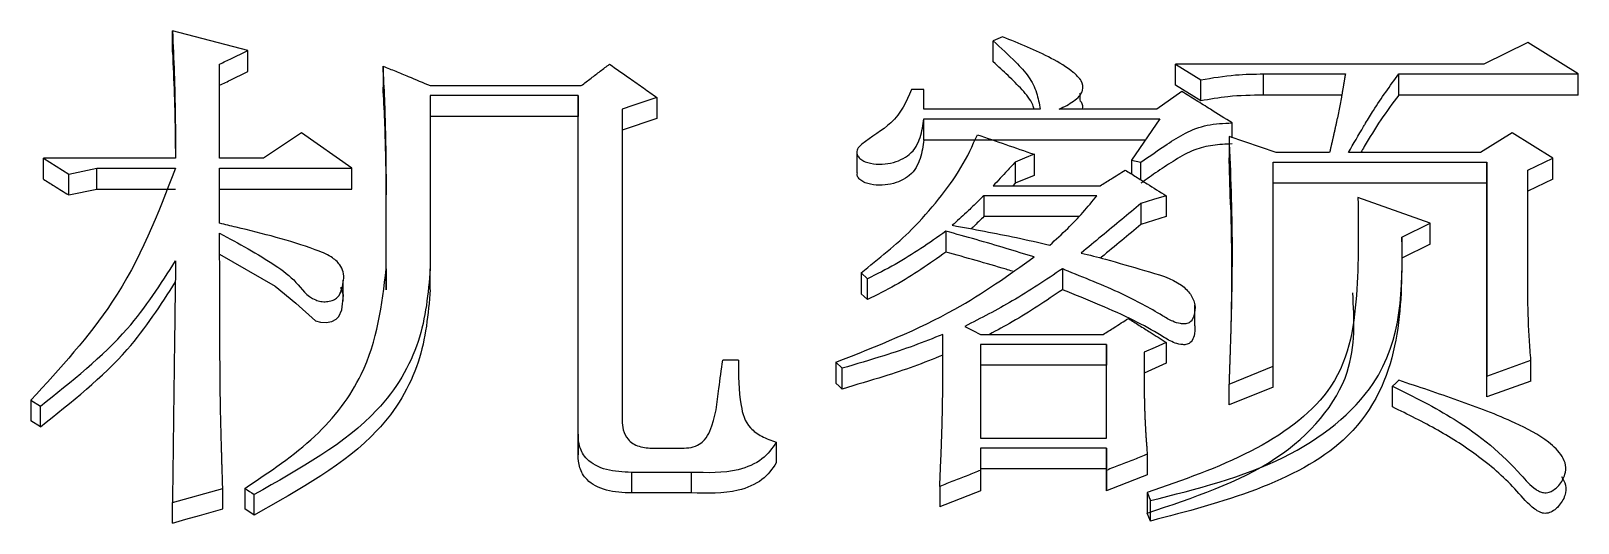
# Model space of a CAD drawing. Header units: millimetres. Extents: x 2180 to 4616, y 795 to 2518.
# Drawn here: x 2636.12 to 2641.45, y 2268.14 to 2269.83 of the extents above; entities that cross this region are included whole.
import ezdxf

# ---------------------------------------------------------------- set-up
doc = ezdxf.new("R2010")
doc.units = ezdxf.units.MM

msp = doc.modelspace()

# ---------------------------------------------------------------- linework, layer by layer
at = {"color": 7, "linetype": 'Continuous', "lineweight": 25}
for p, q in [((2636.8696, 2269.7635), (2636.61, 2269.8306)), ((2636.61, 2269.7578), (2636.61, 2269.8306)), ((2639.4657, 2269.8104), (2639.4333, 2269.797)), ((2639.4333, 2269.7242), (2639.4333, 2269.797)), ((2641.2722, 2269.7903), (2641.1208, 2269.7164)), ((2641.4453, 2269.6827), (2641.2722, 2269.7903)), ((2636.7722, 2269.3926), (2636.7722, 2269.7164)), ((2636.8696, 2269.6907), (2636.8696, 2269.7635)), ((2640.0607, 2269.7164), (2640.1472, 2269.6625)), ((2640.0607, 2269.6437), (2640.0607, 2269.7164)), ((2637.3347, 2269.7097), (2637.3347, 2269.637)), ((2639.7322, 2269.6627), (2639.7322, 2269.6641)), ((2640.1472, 2269.5899), (2640.1472, 2269.6625)), ((2640.3636, 2269.6827), (2640.6448, 2269.6827)), ((2640.3636, 2269.6101), (2640.3636, 2269.6827)), ((2640.8287, 2269.6827), (2641.4453, 2269.6827)), ((2640.8287, 2269.6101), (2640.8287, 2269.6827)), ((2641.4453, 2269.6101), (2641.4453, 2269.6827)), ((2637.497, 2269.6424), (2638.0162, 2269.6424)), ((2637.497, 2269.6087), (2637.497, 2269.0121)), ((2638.0054, 2269.6087), (2637.497, 2269.6087)), ((2638.0054, 2268.4431), (2638.0054, 2269.6087)), ((2638.0054, 2269.6087), (2638.0054, 2269.5361)), ((2639.1953, 2269.6289), (2639.152, 2269.6289)), ((2639.1953, 2269.5615), (2639.1953, 2269.6289)), ((2639.7322, 2269.5915), (2639.7322, 2269.616)), ((2640.0823, 2269.6221), (2639.9958, 2269.5615)), ((2640.1472, 2269.5899), (2640.0607, 2269.6437)), ((2640.6325, 2269.6101), (2640.3636, 2269.6101)), ((2641.4453, 2269.6101), (2640.8287, 2269.6101)), ((2638.1568, 2269.5615), (2638.1569, 2268.4913)), ((2638.2758, 2269.6019), (2638.2758, 2269.5294)), ((2639.5955, 2269.5615), (2639.1953, 2269.5615)), ((2639.9958, 2269.5615), (2639.6604, 2269.5615)), ((2638.0054, 2269.5361), (2637.497, 2269.5361)), ((2638.0054, 2268.372), (2638.0054, 2269.5361)), ((2638.2758, 2269.5294), (2638.1568, 2269.489)), ((2639.1953, 2269.4553), (2639.1953, 2269.5277)), ((2640.0066, 2269.5277), (2639.9092, 2269.3858)), ((2640.2554, 2269.4633), (2640.2554, 2269.5142)), ((2637.0535, 2269.4805), (2636.9237, 2269.3926)), ((2637.2266, 2269.3587), (2637.0535, 2269.4805)), ((2639.9569, 2269.4553), (2639.1953, 2269.4553)), ((2640.4068, 2269.4128), (2640.2446, 2269.4669)), ((2640.2446, 2269.4669), (2640.2446, 2269.3946)), ((2641.2181, 2269.4804), (2641.11, 2269.4128)), ((2641.3588, 2269.3925), (2641.2181, 2269.4804)), ((2636.1665, 2269.3926), (2636.253, 2269.3384)), ((2636.6208, 2269.3926), (2636.1665, 2269.3926)), ((2636.1665, 2269.3203), (2636.1665, 2269.3926)), ((2636.9237, 2269.3926), (2636.7722, 2269.3926)), ((2638.9643, 2269.4151), (2638.9643, 2269.3424)), ((2639.5739, 2269.4061), (2639.5739, 2269.3338)), ((2640.2493, 2269.2324), (2640.2446, 2269.3946)), ((2640.5907, 2269.4128), (2640.4068, 2269.4128)), ((2641.11, 2269.4128), (2640.6556, 2269.4128)), ((2641.2722, 2269.3519), (2641.3588, 2269.3925)), ((2641.3588, 2269.3203), (2641.3588, 2269.3925)), ((2636.253, 2269.3384), (2636.3504, 2269.3587)), ((2636.3504, 2269.3587), (2636.6208, 2269.3587)), ((2636.3504, 2269.2865), (2636.3504, 2269.3587)), ((2636.7722, 2269.3587), (2637.2266, 2269.3587)), ((2636.7722, 2269.1687), (2636.7722, 2269.3587)), ((2637.2266, 2269.2865), (2637.2266, 2269.3587)), ((2639.509, 2269.379), (2639.509, 2269.3068)), ((2639.9092, 2269.3858), (2639.9092, 2269.3383)), ((2639.9092, 2269.3858), (2639.9417, 2269.379)), ((2640.396, 2269.379), (2641.1316, 2269.379)), ((2640.396, 2268.6769), (2640.396, 2269.379)), ((2641.1316, 2269.379), (2641.1316, 2268.6426)), ((2641.1316, 2269.3067), (2641.1316, 2269.379)), ((2641.2722, 2268.937), (2641.2722, 2269.3519)), ((2636.253, 2269.2662), (2636.253, 2269.3384)), ((2636.253, 2269.2662), (2636.3504, 2269.2865)), ((2636.3504, 2269.2865), (2636.6208, 2269.2865)), ((2636.7722, 2269.2865), (2637.2266, 2269.2865)), ((2637.3456, 2269.0121), (2637.3455, 2269.3384)), ((2637.3455, 2269.3384), (2637.3455, 2269.2662)), ((2639.4333, 2269.2977), (2639.8011, 2269.2977)), ((2639.509, 2269.3068), (2639.5005, 2269.2977)), ((2639.5739, 2269.3338), (2639.509, 2269.3068)), ((2641.1316, 2269.3067), (2640.396, 2269.3067)), ((2641.1316, 2268.5713), (2641.1316, 2269.3067)), ((2641.3588, 2269.3203), (2641.2722, 2269.2797)), ((2637.3456, 2268.9403), (2637.3455, 2269.2662)), ((2639.7903, 2269.2638), (2639.4008, 2269.2638)), ((2639.4008, 2269.2638), (2639.4008, 2269.1917)), ((2639.9417, 2269.2366), (2639.9417, 2269.1646)), ((2640.0282, 2269.2638), (2640.0282, 2269.1917)), ((2640.9369, 2269.1687), (2640.6881, 2269.257)), ((2639.728, 2269.1917), (2639.4008, 2269.1917)), ((2640.0282, 2269.1917), (2639.9417, 2269.1646)), ((2639.271, 2269.1415), (2639.271, 2269.0695)), ((2640.8395, 2269.1211), (2640.9369, 2269.1687)), ((2640.9369, 2269.0967), (2640.9369, 2269.1687)), ((2640.8395, 2269.1211), (2640.8395, 2269.0492)), ((2640.9369, 2269.0967), (2640.8395, 2269.0492)), ((2637.1972, 2268.9008), (2637.1972, 2268.9733)), ((2637.3456, 2269.0121), (2637.3456, 2268.9403)), ((2637.497, 2268.9403), (2637.497, 2269.0121)), ((2638.979, 2268.9985), (2639.0006, 2268.978)), ((2639.0006, 2268.9063), (2639.0006, 2268.978)), ((2640.1268, 2268.8158), (2640.1268, 2268.8882)), ((2639.39, 2268.7866), (2639.8119, 2268.7866)), ((2640.0282, 2268.7592), (2640.0282, 2268.6877)), ((2639.2602, 2268.7012), (2639.2602, 2268.7151)), ((2639.39, 2268.7523), (2639.39, 2268.4293)), ((2639.8227, 2268.7523), (2639.39, 2268.7523)), ((2639.8227, 2268.4293), (2639.8227, 2268.7523)), ((2639.8227, 2268.7523), (2639.8227, 2268.6809)), ((2638.5571, 2268.6975), (2638.503, 2268.6975)), ((2638.8924, 2268.6906), (2638.9141, 2268.67)), ((2638.8924, 2268.6906), (2638.8924, 2268.6193)), ((2638.9141, 2268.5987), (2638.9141, 2268.67)), ((2639.8227, 2268.6809), (2639.39, 2268.6809)), ((2639.8227, 2268.4293), (2639.8227, 2268.6809)), ((2640.0282, 2268.6877), (2639.9525, 2268.6535)), ((2640.2446, 2268.6151), (2640.396, 2268.6769)), ((2640.396, 2268.6056), (2640.396, 2268.6769)), ((2641.1316, 2268.6426), (2641.2831, 2268.6975)), ((2641.2831, 2268.6261), (2641.2831, 2268.6975)), ((2640.2446, 2268.5438), (2640.2446, 2268.6151)), ((2640.396, 2268.6056), (2640.2446, 2268.5438)), ((2640.8071, 2268.5369), (2640.8071, 2268.6082)), ((2641.1316, 2268.5713), (2641.1316, 2268.6426)), ((2641.2831, 2268.6261), (2641.1316, 2268.5713)), ((2636.1232, 2268.5601), (2636.1556, 2268.5395)), ((2636.1232, 2268.5601), (2636.1232, 2268.4889)), ((2636.1556, 2268.4684), (2636.1232, 2268.4889)), ((2636.1556, 2268.4684), (2636.1556, 2268.5395)), ((2638.0054, 2268.4431), (2638.0054, 2268.372)), ((2638.265, 2268.3948), (2638.3624, 2268.3948)), ((2638.6869, 2268.4155), (2638.6869, 2268.3445)), ((2639.39, 2268.4293), (2639.8227, 2268.4293)), ((2639.8227, 2268.3948), (2639.39, 2268.3948)), ((2639.39, 2268.3948), (2639.39, 2268.3188)), ((2639.8227, 2268.3188), (2639.8227, 2268.3948)), ((2639.8227, 2268.3948), (2639.8227, 2268.3238)), ((2639.9633, 2268.3741), (2639.9633, 2268.3031)), ((2641.389, 2268.368), (2641.389, 2268.3689)), ((2638.3948, 2268.3119), (2638.1893, 2268.3119)), ((2638.1893, 2268.3119), (2638.1893, 2268.2411)), ((2638.3948, 2268.3119), (2638.3948, 2268.2411)), ((2639.8227, 2268.3238), (2639.39, 2268.3238)), ((2639.39, 2268.3188), (2639.39, 2268.248)), ((2639.8227, 2268.248), (2639.8227, 2268.3238)), ((2639.8227, 2268.3188), (2639.8227, 2268.248)), ((2636.61, 2268.2082), (2636.7831, 2268.2566)), ((2636.7831, 2268.1859), (2636.7831, 2268.2566)), ((2636.8912, 2268.1651), (2636.8912, 2268.2359)), ((2638.3948, 2268.2411), (2638.1893, 2268.2411)), ((2639.2494, 2268.2635), (2639.2494, 2268.1928)), ((2636.61, 2268.1375), (2636.61, 2268.2082)), ((2636.8912, 2268.1651), (2636.8588, 2268.1859)), ((2639.9742, 2268.1444), (2639.9633, 2268.172)), ((2639.9742, 2268.1444), (2639.9742, 2268.2151))]:
    msp.add_line(p, q, dxfattribs=at)
at = {"color": 7, "linetype": 'Continuous', "lineweight": 25, "flags": 128}
for points in [[(2641.1208, 2269.7164), (2640.7004, 2269.7164), (2640.0607, 2269.7164)], [(2638.2758, 2269.6019), (2638.231, 2269.5867), (2638.1939, 2269.5741), (2638.1568, 2269.5615)], [(2639.1953, 2269.5277), (2639.601, 2269.5277), (2640.0066, 2269.5277)], [(2639.5739, 2269.4061), (2639.5415, 2269.3925), (2639.509, 2269.379)], [(2639.9417, 2269.318), (2639.9417, 2269.3317), (2639.9417, 2269.3553), (2639.9417, 2269.379)], [(2640.0282, 2269.2638), (2639.985, 2269.2502), (2639.9417, 2269.2366)], [(2636.7723, 2269.0628), (2636.9631, 2268.9522), (2637.0347, 2268.8942), (2637.1019, 2268.8338), (2637.1195, 2268.8285), (2637.1386, 2268.8275), (2637.1578, 2268.8311), (2637.1733, 2268.839), (2637.1827, 2268.8487), (2637.1923, 2268.8708), (2637.1981, 2268.9212), (2637.1897, 2268.9485), (2637.1897, 2268.9485)], [(2638.979, 2268.9985), (2638.979, 2268.9723), (2638.979, 2268.9495), (2638.979, 2268.9267)], [(2639.6713, 2269.0121), (2639.6713, 2268.9802), (2639.6713, 2268.9603), (2639.6713, 2268.9404)], [(2639.0006, 2268.9063), (2638.9898, 2268.9165), (2638.979, 2268.9267)], [(2639.3359, 2268.814), (2639.363, 2268.8003), (2639.39, 2268.7866)], [(2640.0282, 2268.7592), (2639.9904, 2268.742), (2639.9525, 2268.7249)], [(2638.9141, 2268.5987), (2638.9032, 2268.609), (2638.8924, 2268.6193)], [(2640.8287, 2268.6288), (2640.8179, 2268.6185), (2640.8071, 2268.6082)], [(2636.8588, 2268.2567), (2636.8669, 2268.2515), (2636.875, 2268.2463), (2636.8831, 2268.2411), (2636.8912, 2268.2359)], [(2636.8588, 2268.2567), (2636.8588, 2268.2257), (2636.8588, 2268.2058), (2636.8588, 2268.1859)], [(2639.9633, 2268.2428), (2639.9633, 2268.214), (2639.9633, 2268.193), (2639.9633, 2268.172)], [(2636.61, 2268.1375), (2636.6565, 2268.1505), (2636.703, 2268.1635), (2636.7831, 2268.1859)]]:
    msp.add_lwpolyline(points, dxfattribs=at)
at = {"color": 7, "linetype": 'Continuous', "lineweight": 25}
for points, knots in [([(2636.61, 2269.8306), (2636.6123, 2269.782), (2636.6169, 2269.685), (2636.6199, 2269.5389), (2636.6205, 2269.4414), (2636.6208, 2269.3926)], [0, 0, 0, 0, 0.334125, 0.667044, 1, 1, 1, 1]), ([(2639.4333, 2269.797), (2639.4598, 2269.7727), (2639.5033, 2269.7327), (2639.5579, 2269.6742), (2639.5847, 2269.6186), (2639.5919, 2269.5805), (2639.5955, 2269.5615)], [0, 0, 0, 0, 0.3446396, 0.5657566, 0.7835326, 1, 1, 1, 1]), ([(2639.6604, 2269.5615), (2639.6778, 2269.57), (2639.7119, 2269.5867), (2639.7464, 2269.622), (2639.7392, 2269.6609), (2639.6988, 2269.6985), (2639.61, 2269.752), (2639.5231, 2269.7872), (2639.4657, 2269.8104)], [0, 0, 0, 0, 0.121784, 0.238894, 0.329996, 0.425945, 0.621085, 1, 1, 1, 1]), ([(2636.61, 2269.7578), (2636.6123, 2269.7092), (2636.6169, 2269.6122), (2636.6195, 2269.4904), (2636.62, 2269.4172), (2636.6202, 2269.3926)], [0, 0, 0, 0, 0.400506, 0.798788, 1, 1, 1, 1]), ([(2636.7722, 2269.7164), (2636.7859, 2269.723), (2636.8089, 2269.7341), (2636.8413, 2269.7498), (2636.8602, 2269.7589), (2636.8696, 2269.7635)], [0, 0, 0, 0, 0.419956, 0.709979, 1, 1, 1, 1]), ([(2638.0162, 2269.6424), (2638.0275, 2269.651), (2638.0494, 2269.6676), (2638.0818, 2269.6923), (2638.103, 2269.7084), (2638.1136, 2269.7164)], [0, 0, 0, 0, 0.34784, 0.673919, 1, 1, 1, 1]), ([(2638.1136, 2269.7164), (2638.1371, 2269.6998), (2638.1759, 2269.6725), (2638.23, 2269.6343), (2638.2605, 2269.6127), (2638.2758, 2269.6019)], [0, 0, 0, 0, 0.434497, 0.717248, 1, 1, 1, 1]), ([(2639.5738, 2269.5615), (2639.5725, 2269.5663), (2639.5662, 2269.5903), (2639.5329, 2269.6289), (2639.4852, 2269.6772), (2639.4506, 2269.7085), (2639.4333, 2269.7242)], [0, 0, 0, 0, 0.076897, 0.381334, 0.690062, 1, 1, 1, 1]), ([(2636.7722, 2269.6437), (2636.7859, 2269.6503), (2636.8089, 2269.6614), (2636.8414, 2269.6771), (2636.8602, 2269.6862), (2636.8696, 2269.6907)], [0, 0, 0, 0, 0.420135, 0.710066, 1, 1, 1, 1]), ([(2637.3455, 2269.3384), (2637.3452, 2269.3859), (2637.3445, 2269.4718), (2637.3405, 2269.5955), (2637.3366, 2269.6716), (2637.3347, 2269.7097)], [0, 0, 0, 0, 0.382976, 0.691466, 1, 1, 1, 1]), ([(2637.3347, 2269.7097), (2637.3491, 2269.7037), (2637.378, 2269.6918), (2637.4321, 2269.6693), (2637.4717, 2269.6529), (2637.497, 2269.6424)], [0, 0, 0, 0, 0.266473, 0.532946, 1, 1, 1, 1]), ([(2640.1472, 2269.6625), (2640.187, 2269.6692), (2640.2581, 2269.6812), (2640.3313, 2269.6823), (2640.3636, 2269.6827)], [0, 0, 0, 0, 0.558835, 1, 1, 1, 1]), ([(2640.6448, 2269.6827), (2640.6445, 2269.6808), (2640.6438, 2269.6768), (2640.643, 2269.6719), (2640.6422, 2269.6669), (2640.6415, 2269.663), (2640.6409, 2269.659), (2640.6402, 2269.6551), (2640.6396, 2269.6511), (2640.6387, 2269.6462), (2640.6381, 2269.6422), (2640.6372, 2269.6373), (2640.6364, 2269.6323), (2640.6354, 2269.6264), (2640.6343, 2269.6205), (2640.6333, 2269.6145), (2640.6322, 2269.6086), (2640.6301, 2269.5968), (2640.6254, 2269.5711), (2640.6202, 2269.5454), (2640.616, 2269.5256), (2640.6143, 2269.5177), (2640.6126, 2269.5099), (2640.6105, 2269.5), (2640.6087, 2269.4921), (2640.607, 2269.4842), (2640.6057, 2269.4783), (2640.6046, 2269.4733), (2640.6034, 2269.4684), (2640.6026, 2269.4645), (2640.6017, 2269.4605), (2640.6008, 2269.4566), (2640.5999, 2269.4526), (2640.5987, 2269.4477), (2640.5978, 2269.4437), (2640.5967, 2269.4388), (2640.5958, 2269.4349), (2640.5949, 2269.4309), (2640.594, 2269.427), (2640.5931, 2269.423), (2640.5919, 2269.418), (2640.5912, 2269.4149), (2640.5907, 2269.4128)], [0, 0, 0, 0, 0.021952, 0.043903, 0.054879, 0.07683, 0.087806, 0.098782, 0.120733, 0.131709, 0.15366, 0.164636, 0.186587, 0.208539, 0.23049, 0.252442, 0.274393, 0.296345, 0.384151, 0.559767, 0.581718, 0.60367, 0.647573, 0.669524, 0.713427, 0.735378, 0.75733, 0.779281, 0.790257, 0.812208, 0.823184, 0.83416, 0.856111, 0.867087, 0.889038, 0.900014, 0.921966, 0.932941, 0.943917, 0.965868, 0.976844, 1, 1, 1, 1]), ([(2640.6556, 2269.4128), (2640.6729, 2269.4426), (2640.6923, 2269.4761), (2640.721, 2269.5242), (2640.758, 2269.5856), (2640.7986, 2269.6413), (2640.8287, 2269.6827)], [0, 0, 0, 0, 0.325176, 0.365823, 0.528414, 1, 1, 1, 1]), ([(2637.3455, 2269.2662), (2637.3452, 2269.3137), (2637.3445, 2269.3995), (2637.3405, 2269.5231), (2637.3366, 2269.599), (2637.3347, 2269.637)], [0, 0, 0, 0, 0.383474, 0.691715, 1, 1, 1, 1]), ([(2639.152, 2269.6289), (2639.1343, 2269.5879), (2639.1021, 2269.5138), (2639.0056, 2269.4632), (2638.9642, 2269.4255), (2638.9634, 2269.4076), (2638.9717, 2269.3939), (2638.9843, 2269.3839), (2639.0075, 2269.3748), (2639.0411, 2269.3708), (2639.0812, 2269.3747), (2639.1169, 2269.3866), (2639.1602, 2269.4132), (2639.1856, 2269.4644), (2639.1921, 2269.5067), (2639.1953, 2269.5277)], [0, 0, 0, 0, 0.230991, 0.417984, 0.453958, 0.487906, 0.511162, 0.535138, 0.560232, 0.612084, 0.662769, 0.713245, 0.762331, 0.881446, 1, 1, 1, 1]), ([(2640.2554, 2269.5142), (2640.2304, 2269.5298), (2640.1891, 2269.5556), (2640.1314, 2269.5915), (2640.0987, 2269.6119), (2640.0823, 2269.6221)], [0, 0, 0, 0, 0.432629, 0.716314, 1, 1, 1, 1]), ([(2640.3636, 2269.6101), (2640.3225, 2269.6093), (2640.2493, 2269.6079), (2640.1784, 2269.5954), (2640.1472, 2269.5899)], [0, 0, 0, 0, 0.5610854, 1, 1, 1, 1]), ([(2640.8287, 2269.6101), (2640.8076, 2269.5817), (2640.7645, 2269.5238), (2640.7242, 2269.4569), (2640.7021, 2269.4195), (2640.6982, 2269.4128)], [0, 0, 0, 0, 0.4424507, 0.9005553, 1, 1, 1, 1]), ([(2639.7316, 2269.5907), (2639.7331, 2269.5893), (2639.7415, 2269.5809), (2639.7404, 2269.5703), (2639.7395, 2269.5615)], [0, 0, 0, 0, 0.171263, 1, 1, 1, 1]), ([(2639.9417, 2269.379), (2639.9716, 2269.3999), (2640.021, 2269.4345), (2640.0929, 2269.4808), (2640.1687, 2269.5104), (2640.2263, 2269.5129), (2640.2554, 2269.5142)], [0, 0, 0, 0, 0.334385, 0.552202, 0.773272, 1, 1, 1, 1]), ([(2639.1953, 2269.4553), (2639.1921, 2269.4342), (2639.1856, 2269.3921), (2639.1602, 2269.3409), (2639.1169, 2269.3144), (2639.0812, 2269.3025), (2639.0411, 2269.2986), (2639.0076, 2269.3026), (2638.9842, 2269.3116), (2638.972, 2269.3217), (2638.9643, 2269.3325), (2638.9656, 2269.3398), (2638.9661, 2269.3429)], [0, 0, 0, 0, 0.223965, 0.44903, 0.541825, 0.637278, 0.73315, 0.831226, 0.878675, 0.923993, 0.967934, 1, 1, 1, 1]), ([(2638.979, 2268.9985), (2639.0395, 2269.0468), (2639.1387, 2269.1261), (2639.2467, 2269.2507), (2639.327, 2269.3588), (2639.3619, 2269.4355), (2639.3792, 2269.4737)], [0, 0, 0, 0, 0.34436, 0.564684, 0.783385, 1, 1, 1, 1]), ([(2639.3792, 2269.4737), (2639.4116, 2269.4624), (2639.4766, 2269.4399), (2639.5415, 2269.4173), (2639.5739, 2269.4061)], [0, 0, 0, 0, 0.5, 1, 1, 1, 1]), ([(2640.2446, 2269.4669), (2640.2472, 2269.4036), (2640.2523, 2269.2769), (2640.2552, 2269.1337), (2640.2551, 2269.052), (2640.255, 2269.032), (2640.2549, 2269.0261), (2640.2549, 2269.0201), (2640.2548, 2269.0141), (2640.2548, 2269.0081), (2640.2547, 2269.0001), (2640.2546, 2268.9921), (2640.2545, 2268.9841), (2640.2545, 2268.9782), (2640.2544, 2268.9722), (2640.2543, 2268.9662), (2640.2542, 2268.9602), (2640.2541, 2268.9542), (2640.254, 2268.9462), (2640.2539, 2268.9382), (2640.2537, 2268.9302), (2640.2536, 2268.9242), (2640.2535, 2268.9182), (2640.2534, 2268.9122), (2640.2533, 2268.9062), (2640.2531, 2268.9002), (2640.253, 2268.8942), (2640.2529, 2268.8882), (2640.2527, 2268.8802), (2640.2525, 2268.8722), (2640.2523, 2268.8642), (2640.2522, 2268.8582), (2640.252, 2268.8522), (2640.2519, 2268.8462), (2640.2517, 2268.8402), (2640.2516, 2268.8342), (2640.2513, 2268.8262), (2640.2511, 2268.8182), (2640.2509, 2268.8102), (2640.2507, 2268.8042), (2640.2506, 2268.7982), (2640.2504, 2268.7922), (2640.2502, 2268.7862), (2640.25, 2268.7801), (2640.2498, 2268.7741), (2640.2497, 2268.7681), (2640.2494, 2268.7601), (2640.2492, 2268.7521), (2640.2489, 2268.7441), (2640.2487, 2268.7381), (2640.2485, 2268.732), (2640.2483, 2268.726), (2640.2481, 2268.72), (2640.2479, 2268.714), (2640.2477, 2268.706), (2640.2474, 2268.6979), (2640.2471, 2268.6899), (2640.2469, 2268.6839), (2640.2467, 2268.6779), (2640.2465, 2268.6718), (2640.2463, 2268.6658), (2640.2461, 2268.6598), (2640.2459, 2268.6538), (2640.2456, 2268.6457), (2640.2454, 2268.6377), (2640.2451, 2268.6297), (2640.2449, 2268.6228), (2640.2447, 2268.6179), (2640.2446, 2268.6151)], [0, 0, 0, 0, 0.22469, 0.449389, 0.505561, 0.512583, 0.519604, 0.526626, 0.533648, 0.540669, 0.547691, 0.561734, 0.568755, 0.575777, 0.582798, 0.58982, 0.596841, 0.603863, 0.610884, 0.624928, 0.631949, 0.638971, 0.645992, 0.653014, 0.660035, 0.667057, 0.674078, 0.6811, 0.688121, 0.702165, 0.709186, 0.716208, 0.723229, 0.730251, 0.737272, 0.744294, 0.751315, 0.765358, 0.77238, 0.779401, 0.786423, 0.793445, 0.800466, 0.807488, 0.814509, 0.821531, 0.828552, 0.842595, 0.849617, 0.856638, 0.86366, 0.870682, 0.877703, 0.884725, 0.891746, 0.905789, 0.912811, 0.919832, 0.926854, 0.933875, 0.940897, 0.947918, 0.95494, 0.961962, 0.976005, 0.983026, 0.990048, 1, 1, 1, 1]), ([(2640.2554, 2269.4418), (2640.233, 2269.4409), (2640.1886, 2269.4392), (2640.1192, 2269.4219), (2640.0595, 2269.3869), (2639.9992, 2269.3477), (2639.9609, 2269.3204), (2639.9417, 2269.3067)], [0, 0, 0, 0, 0.175432, 0.348604, 0.567478, 0.784095, 1, 1, 1, 1]), ([(2636.6208, 2269.3587), (2636.5601, 2269.2014), (2636.451, 2268.9189), (2636.2239, 2268.6703), (2636.1232, 2268.5601)], [0, 0, 0, 0, 0.556811, 1, 1, 1, 1]), ([(2639.509, 2269.379), (2639.4999, 2269.3692), (2639.4827, 2269.3508), (2639.4575, 2269.3237), (2639.4414, 2269.3063), (2639.4333, 2269.2977)], [0, 0, 0, 0, 0.361282, 0.680641, 1, 1, 1, 1]), ([(2639.8011, 2269.2977), (2639.8136, 2269.3055), (2639.8342, 2269.3185), (2639.8631, 2269.3365), (2639.8794, 2269.3468), (2639.8876, 2269.3519)], [0, 0, 0, 0, 0.4326487, 0.7163239, 1, 1, 1, 1]), ([(2639.8876, 2269.3519), (2639.9001, 2269.3441), (2639.9251, 2269.3285), (2639.9719, 2269.2991), (2640.0063, 2269.2775), (2640.0282, 2269.2638)], [0, 0, 0, 0, 0.2662424, 0.5324848, 1, 1, 1, 1]), ([(2636.1665, 2269.3203), (2636.1788, 2269.3126), (2636.1994, 2269.2997), (2636.2283, 2269.2817), (2636.2448, 2269.2713), (2636.253, 2269.2662)], [0, 0, 0, 0, 0.428611, 0.714305, 1, 1, 1, 1]), ([(2639.4008, 2269.2638), (2639.391, 2269.2541), (2639.3714, 2269.2347), (2639.3357, 2269.2005), (2639.309, 2269.1765), (2639.2927, 2269.1619)], [0, 0, 0, 0, 0.280921, 0.561854, 1, 1, 1, 1]), ([(2639.628, 2269.0938), (2639.6489, 2269.1128), (2639.6891, 2269.1492), (2639.743, 2269.2061), (2639.7745, 2269.2445), (2639.7903, 2269.2638)], [0, 0, 0, 0, 0.349925, 0.674457, 1, 1, 1, 1]), ([(2639.9417, 2269.2366), (2639.9197, 2269.2184), (2639.8744, 2269.181), (2639.8059, 2269.1244), (2639.7594, 2269.0859), (2639.7362, 2269.0666)], [0, 0, 0, 0, 0.321741, 0.660871, 1, 1, 1, 1]), ([(2640.6881, 2269.257), (2640.6897, 2269.1458), (2640.6928, 2268.9238), (2640.6409, 2268.594), (2640.3256, 2268.3679), (2640.0857, 2268.2851), (2639.9633, 2268.2428)], [0, 0, 0, 0, 0.273656, 0.546764, 0.768873, 1, 1, 1, 1]), ([(2640.2499, 2269.2352), (2640.2515, 2269.1677), (2640.2539, 2269.0667), (2640.2528, 2268.8932), (2640.251, 2268.8211), (2640.2501, 2268.7809)], [0, 0, 0, 0, 0.471599, 0.706014, 1, 1, 1, 1]), ([(2639.4008, 2269.1917), (2639.3911, 2269.182), (2639.3768, 2269.1678), (2639.3621, 2269.1538), (2639.3574, 2269.1495)], [0, 0, 0, 0, 0.685137, 1, 1, 1, 1]), ([(2636.7723, 2269.1347), (2636.8379, 2269.0992), (2636.9328, 2269.048), (2637.0397, 2268.9693), (2637.0739, 2268.9132), (2637.1204, 2268.8991), (2637.1402, 2268.8985), (2637.1592, 2268.9022), (2637.1744, 2268.9102), (2637.1868, 2268.9244), (2637.1963, 2268.9551), (2637.2035, 2268.9914), (2637.1862, 2269.0294), (2637.1537, 2269.0575), (2637.0343, 2269.105), (2636.9027, 2269.138), (2636.7912, 2269.1643), (2636.7722, 2269.1687)], [0, 0, 0, 0, 0.209542, 0.302718, 0.395823, 0.412031, 0.428214, 0.444989, 0.461063, 0.475111, 0.504204, 0.574217, 0.604801, 0.646447, 0.701904, 0.949434, 1, 1, 1, 1]), ([(2636.7831, 2268.2566), (2636.7828, 2268.2652), (2636.7822, 2268.2822), (2636.7816, 2268.3035), (2636.781, 2268.3206), (2636.7806, 2268.3333), (2636.7802, 2268.3461), (2636.7799, 2268.3589), (2636.7795, 2268.3716), (2636.779, 2268.3887), (2636.7784, 2268.4099), (2636.7777, 2268.4354), (2636.777, 2268.4609), (2636.7764, 2268.4864), (2636.7758, 2268.5119), (2636.7753, 2268.5373), (2636.7747, 2268.5713), (2636.7735, 2268.6645), (2636.7733, 2268.766), (2636.7729, 2268.8545), (2636.7729, 2268.8798), (2636.7728, 2268.8925), (2636.7728, 2268.9093), (2636.7727, 2268.9262), (2636.7727, 2268.943), (2636.7726, 2268.9557), (2636.7726, 2268.9683), (2636.7726, 2268.9809), (2636.7725, 2268.9935), (2636.7725, 2269.0061), (2636.7725, 2269.0188), (2636.7725, 2269.0314), (2636.7724, 2269.0419), (2636.7724, 2269.0503), (2636.7724, 2269.0566), (2636.7724, 2269.0629), (2636.7724, 2269.0692), (2636.7724, 2269.0755), (2636.7723, 2269.0818), (2636.7723, 2269.0902), (2636.7723, 2269.0986), (2636.7723, 2269.107), (2636.7723, 2269.1132), (2636.7723, 2269.1195), (2636.7722, 2269.1267), (2636.7722, 2269.1318), (2636.7722, 2269.1347)], [0, 0, 0, 0, 0.028899, 0.057798, 0.072248, 0.086697, 0.101147, 0.115596, 0.130046, 0.144495, 0.173394, 0.202293, 0.231192, 0.260091, 0.28899, 0.317889, 0.346789, 0.404587, 0.63578, 0.693578, 0.708028, 0.722478, 0.736927, 0.765826, 0.780276, 0.794725, 0.809175, 0.823624, 0.838074, 0.852523, 0.866973, 0.881422, 0.895872, 0.903096, 0.910321, 0.917546, 0.924771, 0.931996, 0.93922, 0.946445, 0.960895, 0.968119, 0.975344, 0.982569, 0.989794, 1, 1, 1, 1]), ([(2639.271, 2269.1415), (2639.2424, 2269.1216), (2639.1859, 2269.0823), (2639.0975, 2269.0261), (2639.033, 2268.994), (2639.0006, 2268.978)], [0, 0, 0, 0, 0.3384511, 0.6681197, 1, 1, 1, 1]), ([(2639.5739, 2269.053), (2639.5418, 2269.0628), (2639.4757, 2269.0832), (2639.3747, 2269.1128), (2639.3056, 2269.1319), (2639.271, 2269.1415)], [0, 0, 0, 0, 0.320379, 0.660141, 1, 1, 1, 1]), ([(2639.2927, 2269.1619), (2639.3667, 2269.1484), (2639.4794, 2269.128), (2639.5901, 2269.1026), (2639.628, 2269.0938)], [0, 0, 0, 0, 0.6569803, 1, 1, 1, 1]), ([(2639.9417, 2269.1646), (2639.9196, 2269.1464), (2639.8744, 2269.109), (2639.8279, 2269.0706), (2639.8035, 2269.0505), (2639.8023, 2269.0495)], [0, 0, 0, 0, 0.47479, 0.9746759, 1, 1, 1, 1]), ([(2639.9742, 2268.2151), (2640.1335, 2268.2549), (2640.444, 2268.3325), (2640.8439, 2268.6554), (2640.8412, 2268.9456), (2640.8395, 2269.1211)], [0, 0, 0, 0, 0.294377, 0.5735664, 1, 1, 1, 1]), ([(2636.1556, 2268.5395), (2636.263, 2268.625), (2636.4534, 2268.7766), (2636.5699, 2268.9596), (2636.6207, 2269.0394)], [0, 0, 0, 0, 0.564151, 1, 1, 1, 1]), ([(2636.6208, 2269.0394), (2636.6194, 2268.9375), (2636.618, 2268.8292), (2636.6164, 2268.714), (2636.6161, 2268.6884), (2636.6158, 2268.6627), (2636.6154, 2268.6371), (2636.6151, 2268.6115), (2636.6148, 2268.5858), (2636.6144, 2268.5601), (2636.6141, 2268.5344), (2636.6138, 2268.5087), (2636.6135, 2268.483), (2636.6131, 2268.4573), (2636.6128, 2268.4316), (2636.6124, 2268.3994), (2636.6121, 2268.3736), (2636.6118, 2268.3479), (2636.6114, 2268.3221), (2636.6111, 2268.2963), (2636.6108, 2268.2705), (2636.6106, 2268.2543), (2636.6104, 2268.2391), (2636.6102, 2268.2248), (2636.6101, 2268.2138), (2636.61, 2268.2082)], [0, 0, 0, 0, 0.37025, 0.393391, 0.416531, 0.462812, 0.485953, 0.509093, 0.555374, 0.578515, 0.601655, 0.647937, 0.671077, 0.694218, 0.740499, 0.763639, 0.80992, 0.833061, 0.856201, 0.902482, 0.925623, 0.948764, 0.960334, 0.980167, 1, 1, 1, 1]), ([(2638.8924, 2268.6906), (2639.0341, 2268.7468), (2639.2854, 2268.8464), (2639.4863, 2268.9903), (2639.5739, 2269.053)], [0, 0, 0, 0, 0.56421, 1, 1, 1, 1]), ([(2639.271, 2269.0695), (2639.2425, 2269.0496), (2639.1861, 2269.0102), (2639.0974, 2268.9542), (2639.0329, 2268.9223), (2639.0006, 2268.9063)], [0, 0, 0, 0, 0.3386468, 0.6682986, 1, 1, 1, 1]), ([(2639.4996, 2269.0039), (2639.4922, 2269.0062), (2639.4509, 2269.0189), (2639.3747, 2269.0408), (2639.3056, 2269.06), (2639.271, 2269.0695)], [0, 0, 0, 0, 0.097268, 0.548576, 1, 1, 1, 1]), ([(2639.7362, 2269.0666), (2639.7642, 2269.0596), (2639.8378, 2269.0409), (2639.9528, 2269.0062), (2640.0652, 2268.9752), (2640.1146, 2268.9254), (2640.1297, 2268.8889), (2640.127, 2268.857), (2640.1183, 2268.8359), (2640.1079, 2268.8269), (2640.1, 2268.8235), (2640.0898, 2268.8222), (2640.0726, 2268.8239), (2640.0456, 2268.8325), (2639.9831, 2268.8713), (2639.8643, 2268.9359), (2639.7426, 2268.9826), (2639.6739, 2269.011), (2639.6713, 2269.0121)], [0, 0, 0, 0, 0.080829, 0.213073, 0.345773, 0.395058, 0.444233, 0.491132, 0.518332, 0.527917, 0.53551, 0.543103, 0.555865, 0.581938, 0.622671, 0.782526, 0.991638, 1, 1, 1, 1]), ([(2640.8395, 2269.0492), (2640.8378, 2268.9418), (2640.8344, 2268.7267), (2640.6899, 2268.4193), (2640.3416, 2268.2398), (2640.0979, 2268.1765), (2639.9742, 2268.1444)], [0, 0, 0, 0, 0.271412, 0.543735, 0.768302, 1, 1, 1, 1]), ([(2636.1556, 2268.4684), (2636.263, 2268.5538), (2636.4534, 2268.7051), (2636.5699, 2268.8879), (2636.6207, 2268.9676)], [0, 0, 0, 0, 0.56421, 1, 1, 1, 1]), ([(2636.8588, 2268.2567), (2636.9439, 2268.3136), (2637.1121, 2268.4261), (2637.3064, 2268.6851), (2637.3308, 2268.8886), (2637.3455, 2269.0121)], [0, 0, 0, 0, 0.287344, 0.567754, 1, 1, 1, 1]), ([(2637.497, 2269.0121), (2637.4896, 2268.9282), (2637.4746, 2268.7595), (2637.3029, 2268.4658), (2637.0485, 2268.3237), (2636.8912, 2268.2359)], [0, 0, 0, 0, 0.274101, 0.551296, 1, 1, 1, 1]), ([(2639.6713, 2269.0121), (2639.615, 2268.9743), (2639.5341, 2268.9199), (2639.4188, 2268.8566), (2639.3636, 2268.8282), (2639.3359, 2268.814)], [0, 0, 0, 0, 0.532376, 0.766064, 1, 1, 1, 1]), ([(2637.497, 2268.9403), (2637.4896, 2268.8566), (2637.4746, 2268.6881), (2637.3028, 2268.3946), (2637.0485, 2268.2528), (2636.8912, 2268.1651)], [0, 0, 0, 0, 0.274008, 0.551158, 1, 1, 1, 1]), ([(2639.6713, 2268.9403), (2639.6152, 2268.9024), (2639.5352, 2268.8482), (2639.4467, 2268.8008), (2639.4203, 2268.7866)], [0, 0, 0, 0, 0.7007872, 1, 1, 1, 1]), ([(2640.1266, 2268.8162), (2640.1269, 2268.8045), (2640.1274, 2268.7857), (2640.1186, 2268.7649), (2640.1085, 2268.7558), (2640.1007, 2268.7522), (2640.0906, 2268.7507), (2640.074, 2268.7521), (2640.0444, 2268.7611), (2639.9953, 2268.7933), (2639.9132, 2268.8381), (2639.7983, 2268.8894), (2639.7146, 2268.923), (2639.6713, 2268.9404)], [0, 0, 0, 0, 0.0823081, 0.1312, 0.148471, 0.1622931, 0.1761333, 0.1983557, 0.2432482, 0.3314902, 0.5260181, 0.7549229, 1, 1, 1, 1]), ([(2639.9633, 2268.172), (2640.1217, 2268.2248), (2640.4291, 2268.3273), (2640.6869, 2268.6319), (2640.6754, 2268.838), (2640.6702, 2268.93)], [0, 0, 0, 0, 0.370667, 0.719175, 1, 1, 1, 1]), ([(2641.2831, 2268.6975), (2641.2812, 2268.7212), (2641.2775, 2268.7688), (2641.2735, 2268.8487), (2641.2727, 2268.9047), (2641.2722, 2268.937)], [0, 0, 0, 0, 0.29749, 0.594994, 1, 1, 1, 1]), ([(2639.8119, 2268.7866), (2639.8244, 2268.7945), (2639.845, 2268.8076), (2639.8739, 2268.8258), (2639.8903, 2268.8362), (2639.8984, 2268.8413)], [0, 0, 0, 0, 0.432649, 0.716324, 1, 1, 1, 1]), ([(2639.8984, 2268.8413), (2639.9109, 2268.8334), (2639.9359, 2268.8176), (2639.9791, 2268.7903), (2640.0099, 2268.7708), (2640.0282, 2268.7592)], [0, 0, 0, 0, 0.288429, 0.576858, 1, 1, 1, 1]), ([(2639.2602, 2268.7866), (2639.2272, 2268.7733), (2639.1613, 2268.7468), (2639.0452, 2268.7087), (2638.9621, 2268.6842), (2638.9141, 2268.67)], [0, 0, 0, 0, 0.296607, 0.593255, 1, 1, 1, 1]), ([(2639.2494, 2268.2635), (2639.2497, 2268.2712), (2639.2504, 2268.2864), (2639.2513, 2268.3055), (2639.2519, 2268.3208), (2639.2524, 2268.3322), (2639.2528, 2268.3417), (2639.2532, 2268.3513), (2639.2538, 2268.3646), (2639.2545, 2268.3836), (2639.2553, 2268.4027), (2639.256, 2268.4217), (2639.2565, 2268.4369), (2639.2571, 2268.456), (2639.2576, 2268.4712), (2639.2581, 2268.4902), (2639.2584, 2268.5054), (2639.2588, 2268.5206), (2639.2591, 2268.5358), (2639.2593, 2268.551), (2639.2596, 2268.57), (2639.2597, 2268.5833), (2639.2599, 2268.5965), (2639.2599, 2268.6041), (2639.26, 2268.6136), (2639.2601, 2268.6212), (2639.2601, 2268.6288), (2639.2601, 2268.6364), (2639.2602, 2268.644), (2639.2602, 2268.6534), (2639.2602, 2268.661), (2639.2603, 2268.6705), (2639.2603, 2268.6781), (2639.2603, 2268.6875), (2639.2603, 2268.6951), (2639.2603, 2268.7027), (2639.2603, 2268.7103), (2639.2603, 2268.7178), (2639.2603, 2268.7273), (2639.2603, 2268.7349), (2639.2603, 2268.7443), (2639.2603, 2268.751), (2639.2603, 2268.7566), (2639.2603, 2268.7604), (2639.2603, 2268.7642), (2639.2602, 2268.7689), (2639.2602, 2268.7727), (2639.2602, 2268.7772), (2639.2602, 2268.7815), (2639.2602, 2268.7849), (2639.2602, 2268.7866)], [0, 0, 0, 0, 0.043584, 0.087168, 0.10896, 0.130753, 0.152545, 0.163441, 0.185233, 0.228817, 0.272401, 0.294193, 0.337777, 0.35957, 0.403154, 0.424946, 0.46853, 0.490322, 0.512114, 0.555699, 0.577491, 0.621075, 0.631971, 0.653763, 0.664659, 0.686451, 0.697347, 0.708243, 0.730035, 0.740931, 0.762723, 0.773619, 0.795412, 0.806308, 0.8281, 0.838996, 0.849892, 0.871684, 0.88258, 0.904372, 0.915268, 0.93706, 0.942508, 0.947956, 0.958852, 0.9643, 0.975196, 0.980644, 0.990322, 1, 1, 1, 1]), ([(2639.2602, 2268.7151), (2639.2272, 2268.7019), (2639.1613, 2268.6754), (2639.045, 2268.6376), (2638.962, 2268.613), (2638.9141, 2268.5987)], [0, 0, 0, 0, 0.29672, 0.593461, 1, 1, 1, 1]), ([(2639.9525, 2268.7249), (2639.9525, 2268.6861), (2639.9524, 2268.6448), (2639.9528, 2268.6011), (2639.9529, 2268.5938), (2639.953, 2268.5865), (2639.9531, 2268.5792), (2639.9532, 2268.5731), (2639.9533, 2268.5671), (2639.9534, 2268.5622), (2639.9536, 2268.5561), (2639.9537, 2268.55), (2639.9539, 2268.5403), (2639.9542, 2268.5306), (2639.9545, 2268.5209), (2639.9548, 2268.5136), (2639.9551, 2268.5062), (2639.9554, 2268.4965), (2639.9558, 2268.488), (2639.9562, 2268.4795), (2639.9565, 2268.4746), (2639.9568, 2268.4685), (2639.9571, 2268.4624), (2639.9577, 2268.4527), (2639.9583, 2268.443), (2639.9591, 2268.4308), (2639.9598, 2268.421), (2639.9607, 2268.4089), (2639.9614, 2268.3991), (2639.9624, 2268.3867), (2639.9629, 2268.3792), (2639.9633, 2268.3741)], [0, 0, 0, 0, 0.332695, 0.353489, 0.374282, 0.395075, 0.415869, 0.436662, 0.447059, 0.467852, 0.478249, 0.499042, 0.519836, 0.561423, 0.582216, 0.603009, 0.623803, 0.644596, 0.686183, 0.69658, 0.717373, 0.72777, 0.748563, 0.769356, 0.810943, 0.831737, 0.873323, 0.894117, 0.935704, 0.956497, 1, 1, 1, 1]), ([(2638.3624, 2268.3948), (2638.3731, 2268.3953), (2638.3946, 2268.3964), (2638.4223, 2268.4071), (2638.4455, 2268.4267), (2638.4786, 2268.4905), (2638.487, 2268.5841), (2638.4985, 2268.6652), (2638.503, 2268.6975)], [0, 0, 0, 0, 0.06555, 0.131385, 0.187199, 0.284615, 0.7156, 1, 1, 1, 1]), ([(2638.5571, 2268.6975), (2638.5572, 2268.6462), (2638.5575, 2268.5682), (2638.5813, 2268.4735), (2638.6364, 2268.4341), (2638.6699, 2268.4217), (2638.6869, 2268.4155)], [0, 0, 0, 0, 0.492388, 0.748171, 0.872567, 1, 1, 1, 1]), ([(2640.8071, 2268.6082), (2640.8801, 2268.572), (2641.0502, 2268.4878), (2641.2044, 2268.3588), (2641.2823, 2268.264), (2641.3124, 2268.246), (2641.3245, 2268.2418), (2641.3362, 2268.2413), (2641.3478, 2268.2438), (2641.3635, 2268.2518), (2641.3849, 2268.2719), (2641.4021, 2268.3016), (2641.4054, 2268.3369), (2641.3876, 2268.3762), (2641.3326, 2268.4297), (2641.2091, 2268.4944), (2641.0327, 2268.5607), (2640.8968, 2268.606), (2640.8287, 2268.6287)], [0, 0, 0, 0, 0.163054, 0.380102, 0.433894, 0.442949, 0.452088, 0.458006, 0.463913, 0.473847, 0.492962, 0.528393, 0.555625, 0.58285, 0.633845, 0.724478, 0.861928, 1, 1, 1, 1]), ([(2638.1569, 2268.4913), (2638.1574, 2268.4801), (2638.1585, 2268.4575), (2638.1719, 2268.4297), (2638.1926, 2268.4108), (2638.2221, 2268.3974), (2638.2481, 2268.3958), (2638.265, 2268.3948)], [0, 0, 0, 0, 0.24079, 0.483382, 0.613891, 0.747761, 1, 1, 1, 1]), ([(2641.3883, 2268.2974), (2641.394, 2268.2877), (2641.4062, 2268.2671), (2641.4019, 2268.2299), (2641.3851, 2268.2016), (2641.3648, 2268.1825), (2641.3513, 2268.1741), (2641.3372, 2268.1706), (2641.3257, 2268.1709), (2641.3111, 2268.1755), (2641.2755, 2268.1989), (2641.2191, 2268.2704), (2641.1121, 2268.3644), (2640.965, 2268.4595), (2640.86, 2268.511), (2640.8071, 2268.5369)], [0, 0, 0, 0, 0.046163, 0.098158, 0.160107, 0.179858, 0.204104, 0.21503, 0.226044, 0.23927, 0.264226, 0.376378, 0.598998, 0.797949, 1, 1, 1, 1]), ([(2638.1893, 2268.3119), (2638.1597, 2268.3131), (2638.1017, 2268.3154), (2638.0343, 2268.3511), (2638.0084, 2268.3986), (2638.0064, 2268.4283), (2638.0054, 2268.4431)], [0, 0, 0, 0, 0.294497, 0.575733, 0.789018, 1, 1, 1, 1]), ([(2638.6869, 2268.4155), (2638.673, 2268.395), (2638.6448, 2268.3535), (2638.5377, 2268.3077), (2638.4497, 2268.3103), (2638.3948, 2268.3119)], [0, 0, 0, 0, 0.268924, 0.544059, 1, 1, 1, 1]), ([(2638.1893, 2268.2411), (2638.1597, 2268.2422), (2638.1017, 2268.2445), (2638.0343, 2268.2802), (2638.0084, 2268.3276), (2638.0064, 2268.3573), (2638.0054, 2268.372)], [0, 0, 0, 0, 0.29468, 0.575963, 0.789151, 1, 1, 1, 1]), ([(2638.6869, 2268.3445), (2638.673, 2268.324), (2638.6448, 2268.2826), (2638.5377, 2268.2369), (2638.4497, 2268.2395), (2638.3948, 2268.2411)], [0, 0, 0, 0, 0.268765, 0.543897, 1, 1, 1, 1]), ([(2639.9633, 2268.3741), (2639.9486, 2268.3683), (2639.9178, 2268.3562), (2639.871, 2268.3378), (2639.8388, 2268.3252), (2639.8227, 2268.3188)], [0, 0, 0, 0, 0.313727, 0.656864, 1, 1, 1, 1]), ([(2639.39, 2268.3188), (2639.3753, 2268.3131), (2639.3445, 2268.301), (2639.2977, 2268.2825), (2639.2655, 2268.2699), (2639.2494, 2268.2635)], [0, 0, 0, 0, 0.313727, 0.656864, 1, 1, 1, 1]), ([(2639.9633, 2268.3031), (2639.9399, 2268.294), (2639.893, 2268.2756), (2639.8462, 2268.2572), (2639.8227, 2268.248)], [0, 0, 0, 0, 0.5, 1, 1, 1, 1]), ([(2639.39, 2268.248), (2639.3666, 2268.2388), (2639.3197, 2268.2204), (2639.2728, 2268.202), (2639.2494, 2268.1928)], [0, 0, 0, 0, 0.5, 1, 1, 1, 1]), ([(2639.9633, 2268.2428), (2639.9651, 2268.2382), (2639.9688, 2268.229), (2639.9724, 2268.2197), (2639.9742, 2268.2151)], [0, 0, 0, 0, 0.499988, 1, 1, 1, 1])]:
    msp.add_open_spline(points, degree=3, knots=knots, dxfattribs=at)

doc.saveas('drawing.dxf')
